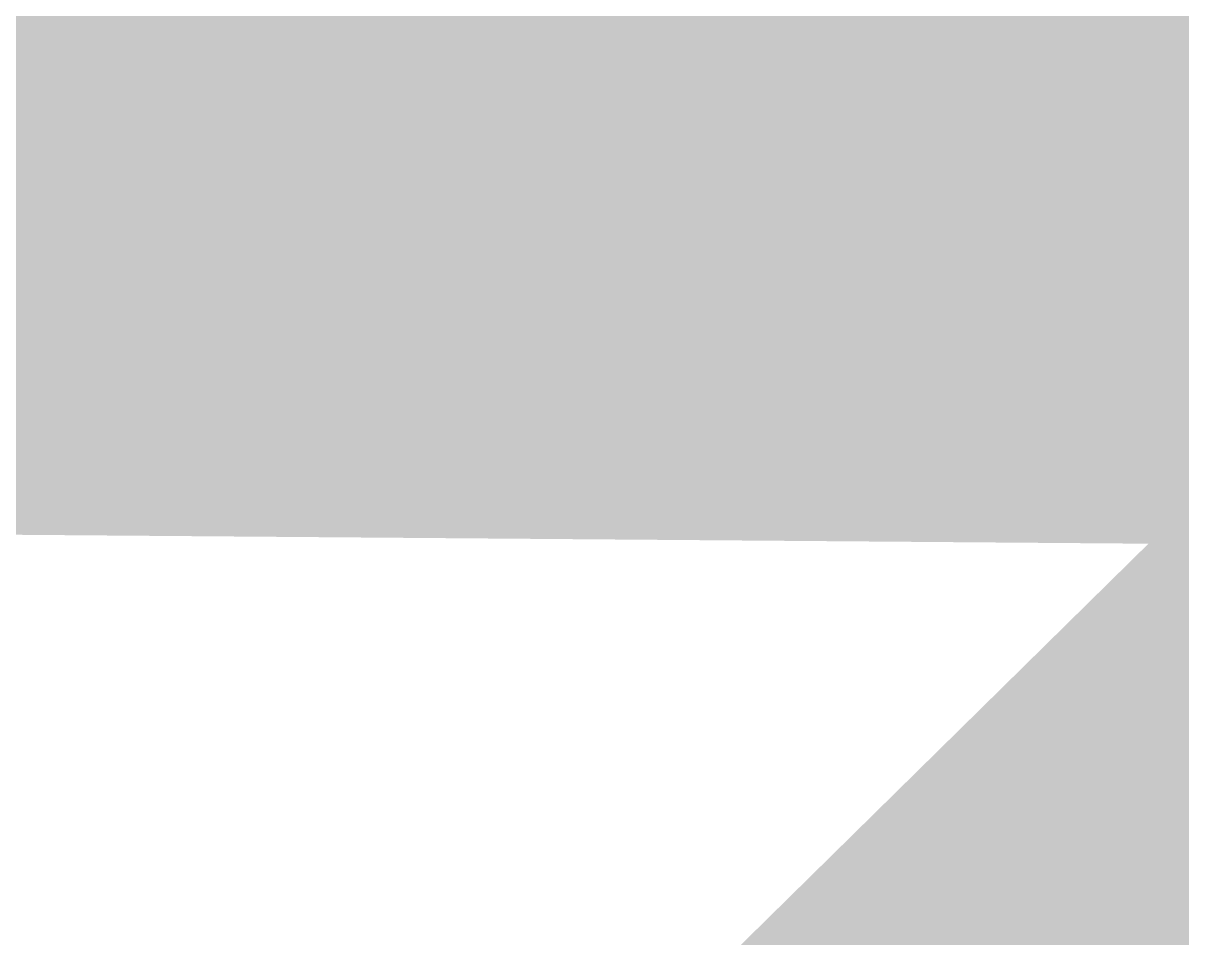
# Model space of a CAD drawing. Header units: metres. Extents: x 317370 to 326712, y 1824935 to 1838812.
# Drawn here: x 320903.556 to 320906.606, y 1830747.137 to 1830749.545 of the extents above; entities that cross this region are included whole.
import ezdxf

# ---------------------------------------------------------------- set-up
doc = ezdxf.new("R2010")
doc.units = ezdxf.units.M
doc.header["$MEASUREMENT"] = 0
for name, color, linetype in [('INTERTIDAL ZONE', 5, 'Continuous'), ('LOW TIDE LINE', 5, 'Continuous'), ('VILLAGE BOUNDARY', 212, 'Continuous')]:
    doc.layers.add(name, color=color, linetype=linetype)

# ---------------------------------------------------------------- blocks, each defined once
blk = doc.blocks.new('81')
at = {"layer": 'INTERTIDAL ZONE', "const_width": 3.0234, "flags": 128}
blk.add_lwpolyline([(320914.3362, 1830765.7516), (320914.3045, 1830761.7202), (320914.2728, 1830757.6888), (320910.242, 1830757.7205), (320910.2103, 1830753.6891), (320910.1786, 1830749.6577), (320906.1161, 1830745.658), (320901.9902, 1830733.5956), (320897.9276, 1830729.5959), (320893.8652, 1830725.5962), (320893.8335, 1830721.5648), (320889.771, 1830717.5651), (320889.7393, 1830713.5337), (320885.7085, 1830713.5655), (320885.6768, 1830709.5341), (320885.6451, 1830705.5027), (320881.6143, 1830705.5344), (320877.5519, 1830701.5347), (320873.4894, 1830697.535)], dxfattribs=at)
at = {"layer": 'LOW TIDE LINE', "lineweight": 18}
blk.add_lwpolyline([(320914.3362, 1830765.7516, 3.0234, 3.0234, 0), (320914.3045, 1830761.7202, 3.0234, 3.0234, 0), (320914.2728, 1830757.6888, 3.0234, 3.0234, 0), (320910.242, 1830757.7205, 3.0234, 3.0234, 0), (320910.2103, 1830753.6891, 3.0234, 3.0234, 0), (320910.1786, 1830749.6577, 3.0234, 3.0234, 0), (320906.1161, 1830745.658, 3.0234, 3.0234, 0), (320901.9902, 1830733.5956, 3.0234, 3.0234, 0), (320897.9276, 1830729.5959, 3.0234, 3.0234, 0), (320893.8652, 1830725.5962, 3.0234, 3.0234, 0), (320893.8335, 1830721.5648, 3.0234, 3.0234, 0), (320889.771, 1830717.5651, 3.0234, 3.0234, 0), (320889.7393, 1830713.5337, 3.0234, 3.0234, 0), (320885.7085, 1830713.5655, 3.0234, 3.0234, 0), (320885.6768, 1830709.5341, 3.0234, 3.0234, 0), (320885.6451, 1830705.5027, 3.0234, 3.0234, 0), (320881.6143, 1830705.5344, 3.0234, 3.0234, 0), (320877.5519, 1830701.5347, 3.0234, 3.0234, 0), (320873.4894, 1830697.535, 3.0234, 3.0234, 0)], format="xyseb", dxfattribs=at)
at = {"layer": 'VILLAGE BOUNDARY', "lineweight": 50, "const_width": 3.0234}
blk.add_lwpolyline([(320902.1171, 1830749.7212), (320910.1786, 1830749.6577)], dxfattribs=at)

msp = doc.modelspace()

# ---------------------------------------------------------------- block references
msp.add_blockref('81', (0, 0))

doc.saveas('drawing.dxf')
